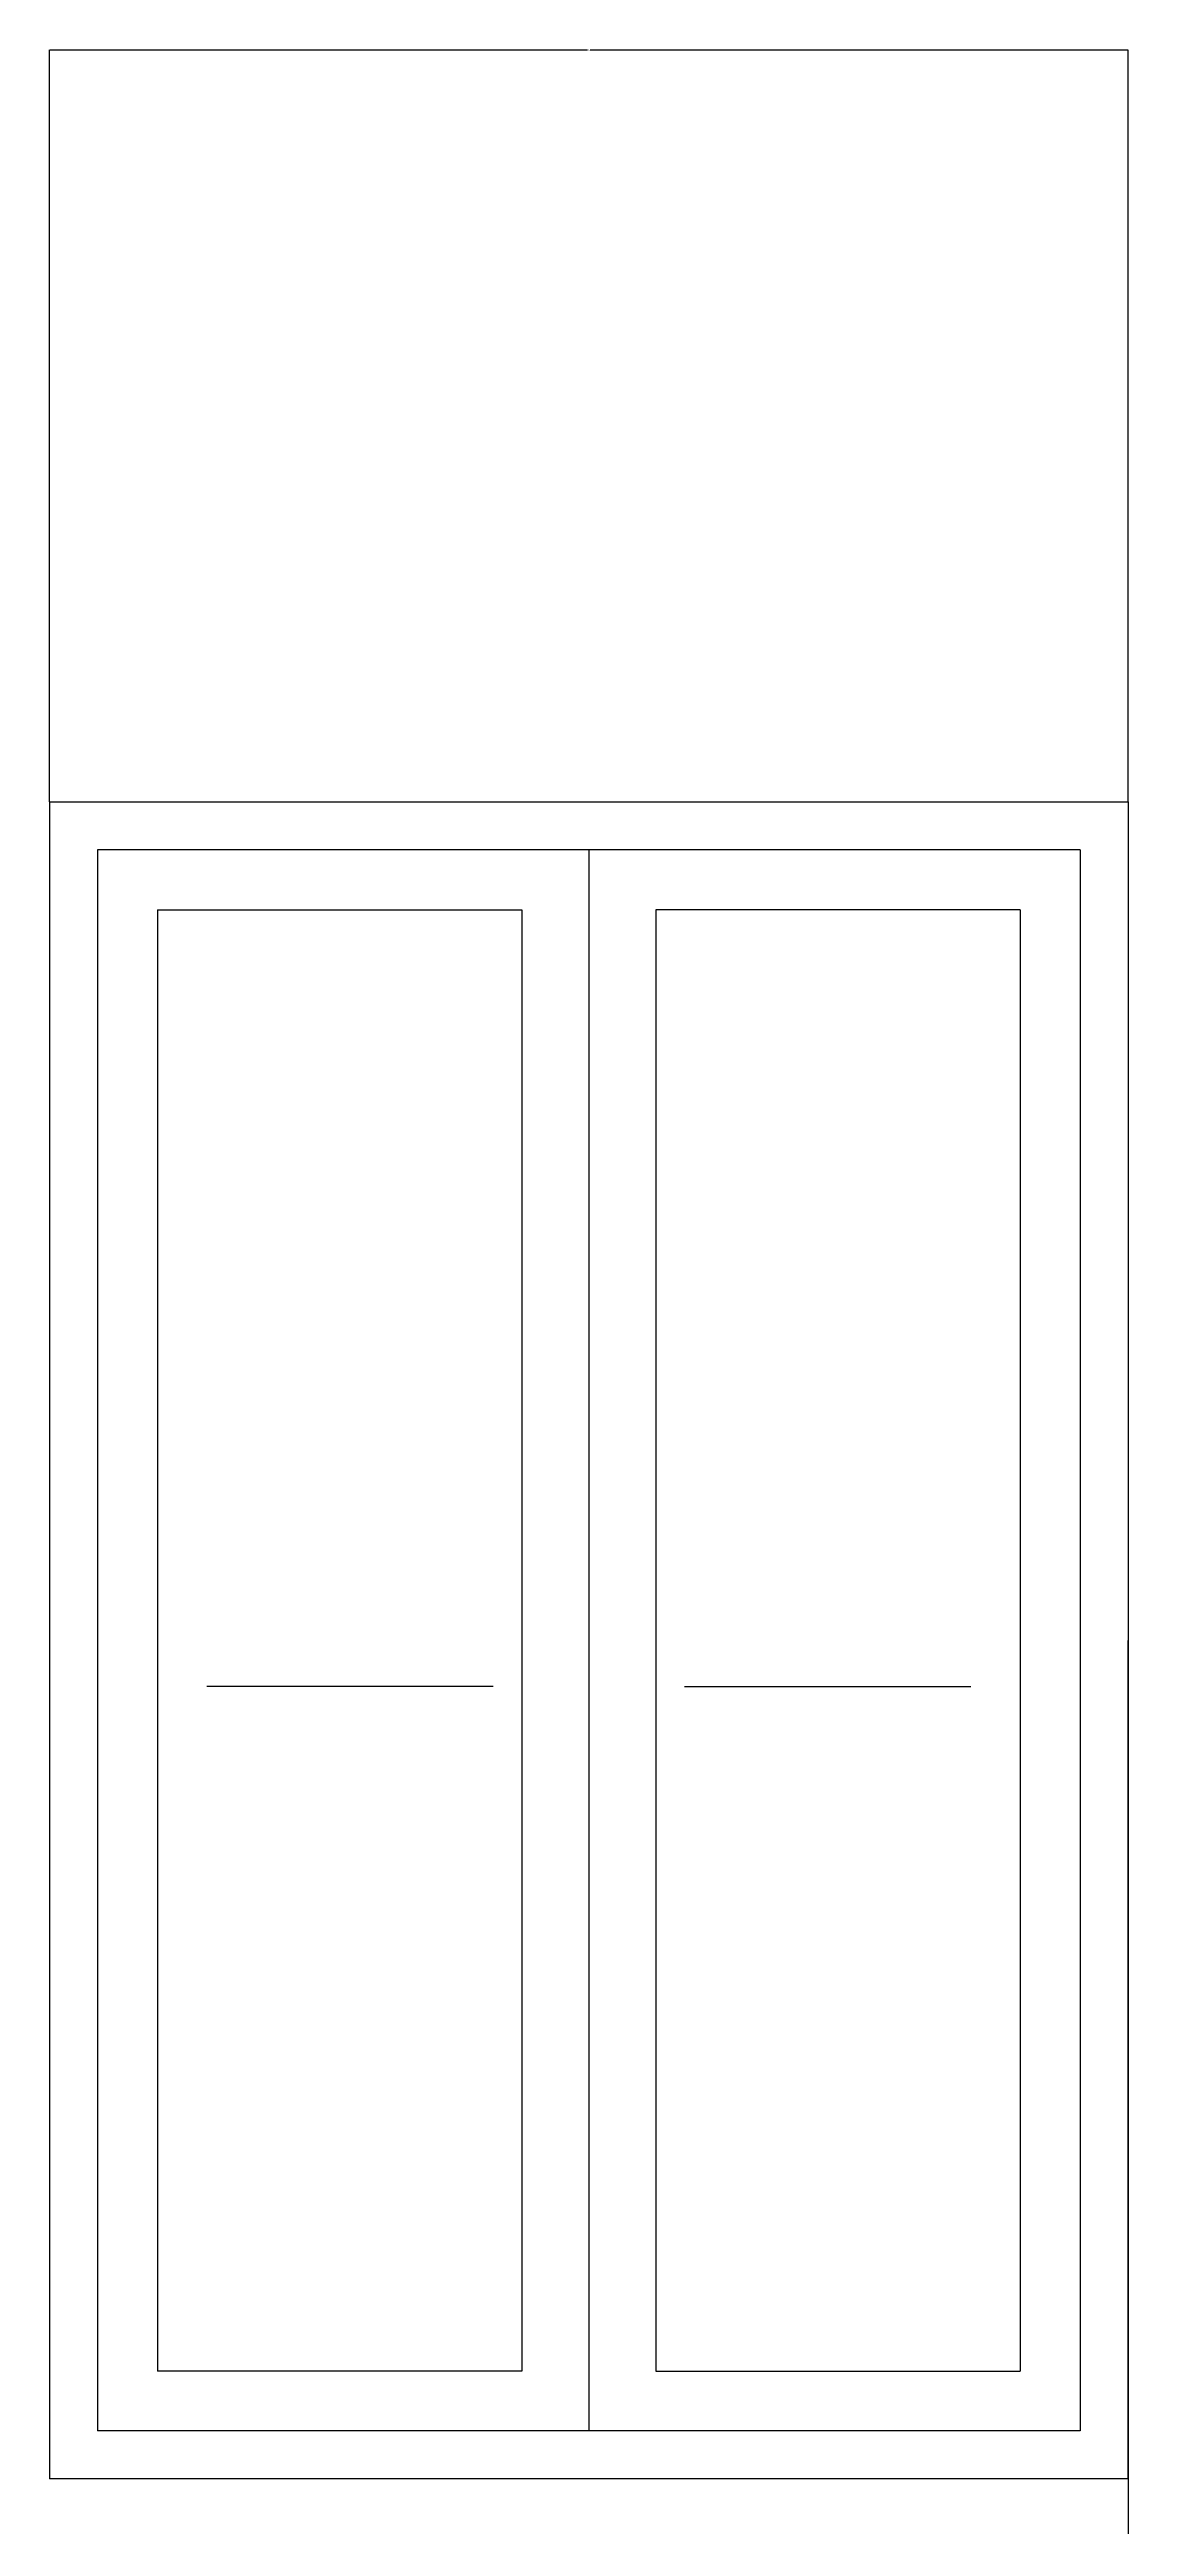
# Model space of a CAD drawing. Header units: metres. Extents: x 46426 to 130526, y 61608 to 121008.
# Drawn here: x 97701 to 99502, y 111240 to 115376 of the extents above; entities that cross this region are included whole.
import ezdxf

# ---------------------------------------------------------------- set-up
doc = ezdxf.new("R2010")
doc.units = ezdxf.units.M
doc.layers.add('PUB_DIM', color=3, linetype='Continuous')
doc.layers.add('WINDOW', color=7, linetype='Continuous')
doc.dimstyles.get("Standard").update_dxf_attribs({"dimtxt": 2.5, "dimasz": 2.5, "dimexe": 1.25, "dimexo": 0.625, "dimtad": 1, "dimcen": 2.5, "dimazin": 3, "dimtfac": 1, "dimtmove": 0, "dimatfit": 3})

# ---------------------------------------------------------------- blocks, each defined once
blk = doc.blocks.new('*D29')
for p, q in [((97701.37, 114119.44), (97701.37, 115375.01)), ((97701.62, 115375.01), (98599.37, 115375.01)), ((98603.37, 115375.01), (99501.12, 115375.01)), ((99501.37, 114119.44), (99501.37, 115375.01))]:
    blk.add_line(p, q)
at = {"layer": 'Defpoints'}
for p in [(97701.37, 115375.01), (97701.37, 114119.44), (99501.37, 114119.44)]:
    blk.add_point(p, dxfattribs=at)
at = {"layer": 'PUB_DIM', "insert": (98601.37, 115375.01), "char_height": 1, "attachment_point": 5}
blk.add_mtext('1800', dxfattribs=at)
blk = doc.blocks.new('*D30')
for p, q in [((99501.37, 114119.44), (99501.37, 112719.44)), ((99501.12, 112719.44), (99500.87, 112719.44)), ((99501.37, 111319.44), (99501.37, 112719.44)), ((99501.37, 112719.44), (99501.37, 112719.44)), ((99501.62, 112719.44), (99501.87, 112719.44))]:
    blk.add_line(p, q)
at = {"layer": 'Defpoints'}
for p in [(99501.37, 114119.44), (99501.37, 112719.44), (99501.37, 111319.44)]:
    blk.add_point(p, dxfattribs=at)
at = {"layer": 'PUB_DIM', "insert": (99501.37, 112720.565), "char_height": 1, "attachment_point": 5}
blk.add_mtext('0', dxfattribs=at)
blk = doc.blocks.new('*D122')
for p, q in [((99501.37, 111319.44), (99501.37, 110319.44)), ((99501.12, 110319.44), (99500.87, 110319.44)), ((99501.37, 109319.44), (99501.37, 110319.44)), ((99501.37, 110319.44), (99501.37, 110319.44)), ((99501.62, 110319.44), (99501.87, 110319.44))]:
    blk.add_line(p, q)
at = {"layer": 'Defpoints'}
for p in [(99501.37, 111319.44), (99501.37, 110319.44), (99501.37, 109319.44)]:
    blk.add_point(p, dxfattribs=at)
at = {"layer": 'PUB_DIM', "insert": (99501.37, 110320.565), "char_height": 1, "attachment_point": 5}
blk.add_mtext('0', dxfattribs=at)

msp = doc.modelspace()

# ---------------------------------------------------------------- linework, layer by layer
at = {"layer": 'PUB_DIM'}
for points in [[(98441.55, 112642.42), (97963.74, 112642.42)], [(98761.2, 112642.42), (99239.01, 112642.42)]]:
    msp.add_lwpolyline(points, dxfattribs=at)
at = {"layer": 'WINDOW'}
for p, q in [((97701.37, 114119.44, 76.17), (99501.37, 114119.44, 76.17)), ((97701.37, 114119.44, 76.17), (97701.37, 111319.44, 76.17)), ((99501.37, 114119.44, 76.17), (99501.37, 111319.44, 76.17)), ((97781.37, 114039.44, 76.17), (97781.37, 111399.44, 76.17)), ((99421.37, 114039.44, 76.17), (97781.37, 114039.44, 76.17)), ((98601.37, 114039.44, 76.17), (98601.37, 111399.44, 76.17)), ((99421.37, 114039.44, 76.17), (99421.37, 111399.44, 76.17)), ((97881.37, 113939.44, 76.17), (98489.37, 113939.44, 76.17)), ((97881.37, 113939.44, 76.17), (97881.37, 111499.44, 76.17)), ((98489.37, 113939.44, 76.17), (98489.37, 111499.44, 76.17)), ((99321.37, 113939.44, 76.17), (98713.37, 113939.44, 76.17)), ((98713.37, 113939.44, 76.17), (98713.37, 111499.44, 76.17)), ((99321.37, 113939.44, 76.17), (99321.37, 111499.44, 76.17)), ((98489.37, 111499.44, 76.17), (97881.37, 111499.44, 76.17)), ((98713.37, 111499.44, 76.17), (99321.37, 111499.44, 76.17)), ((99421.37, 111399.44, 76.17), (97781.37, 111399.44, 76.17)), ((99501.37, 111319.44, 76.17), (97701.37, 111319.44, 76.17))]:
    msp.add_line(p, q, dxfattribs=at)

# ---------------------------------------------------------------- dimensions: what is measured, and where the dimension line sits
at = {"layer": 'PUB_DIM'}
for base, p1, p2, picture, middle in [((97701.37, 115375.01), (97701.37, 114119.44, 76.17), (99501.37, 114119.44, 76.17), '*D29', (98601.37, 115375.01)), ((99501.37, 112719.44), (99501.37, 114119.44, 76.17), (99501.37, 111319.44, 76.17), '*D30', (99501.37, 112720.565)), ((99501.37, 110319.44), (99501.37, 111319.44, 76.17), (99501.37, 109319.44, 76.17), '*D122', (99501.37, 110320.565))]:
    dim = msp.add_linear_dim(base=base, p1=p1, p2=p2, dimstyle='Standard', dxfattribs=at)
    dim.commit()
    dim.dimension.update_dxf_attribs({"geometry": picture, "text_midpoint": middle})

doc.saveas('drawing.dxf')
